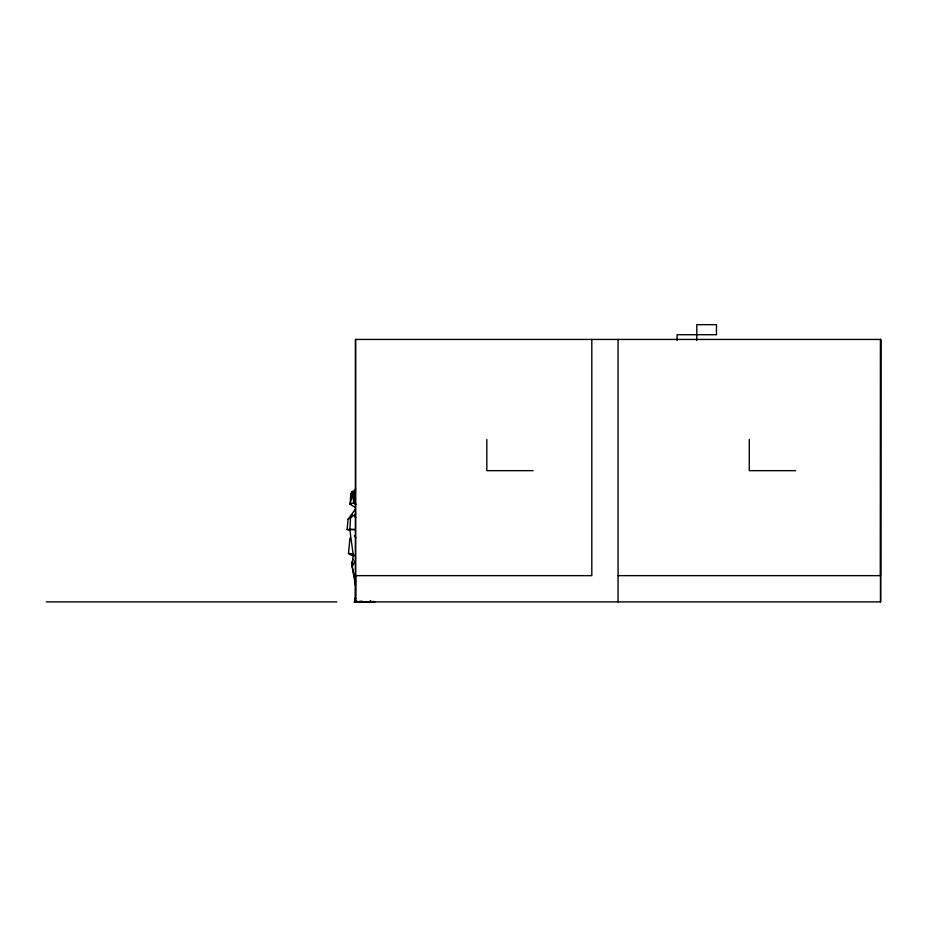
<?xml version="1.0" encoding="UTF-8"?>
<svg xmlns="http://www.w3.org/2000/svg" width="927" height="927" viewBox="0 0 927 927"><rect width="100%" height="100%" fill="white"/><g stroke="black" fill="none" stroke-linecap="round" stroke-linejoin="round"><path stroke-width="1.39" d="M880.65 339.433L880.65 601.89L355.458 601.89L355.458 339.433L880.65 339.433L880.511 575.644L618.054 575.644M355.458 601.89L355.597 575.644M353.662 502.712L353.975 492.005L355.261 492.307L353.662 502.712L355.701 504.601M355.562 581.866L352.237 566.698L353.094 554.114L349.827 529.526L350.603 517.787L355.713 513.964M349.769 530.001L347.115 529.526L348.077 519.305L355.447 509.085M354.044 555.18L351.403 555.146L348.494 553.477L349.966 538.135M359.386 601.866L354.438 602.121L355.377 597.892M354.438 602.121L355.655 598.147M353.129 559.143L351.553 563.164L355.423 585.331M355.644 488.888L354.16 491.217L354.96 491.264M352.237 566.698L355.226 560.708M351.565 491.716L354.311 491.322M350.765 516.119L352.538 514.439M348.077 519.305L350.603 517.787M354.253 491.924L350.812 493.419L350.093 504.311L355.006 507.196M354.763 493.593L352.411 494.508L350.093 504.311L353.859 502.504L352.411 494.508L350.812 493.419L351.785 495.551M356.791 601.02L354.323 601.947L373.43 602.33L358.378 601.913M356.872 601.832L374.914 601.53L374.578 602.214L356.872 601.832L361.912 601.113M351.993 491.461L355.644 491.345M533.141 470.661L486.826 470.661L486.826 439.456M795.598 470.661L749.283 470.661L749.283 439.456M355.458 575.644L591.808 575.644L591.808 339.433M46.35 601.89L336.779 601.89M347.115 529.526L354.925 529.537M351.831 553.709L348.494 553.477M350.186 529.375L355.111 529.584M353.094 554.114L349.34 553.674L353.523 555.261L353.071 553.72L353.755 556.397M349.827 529.526L350.777 529.769M354.323 496.594L352.411 494.508L354.508 498.228M354.044 501.982L355.933 504.161M354.311 515.679L355.794 517.776M354.357 535.655L355.887 537.973M880.511 339.433L880.511 601.89M696.791 340.441L696.791 324.67L716.478 324.67L716.478 334.705L677.104 334.705L677.104 340.441M618.054 339.433L618.054 601.89M355.597 339.433L355.597 601.89M372.619 602.202L370.163 601.136L372.619 602.202"/></g></svg>
